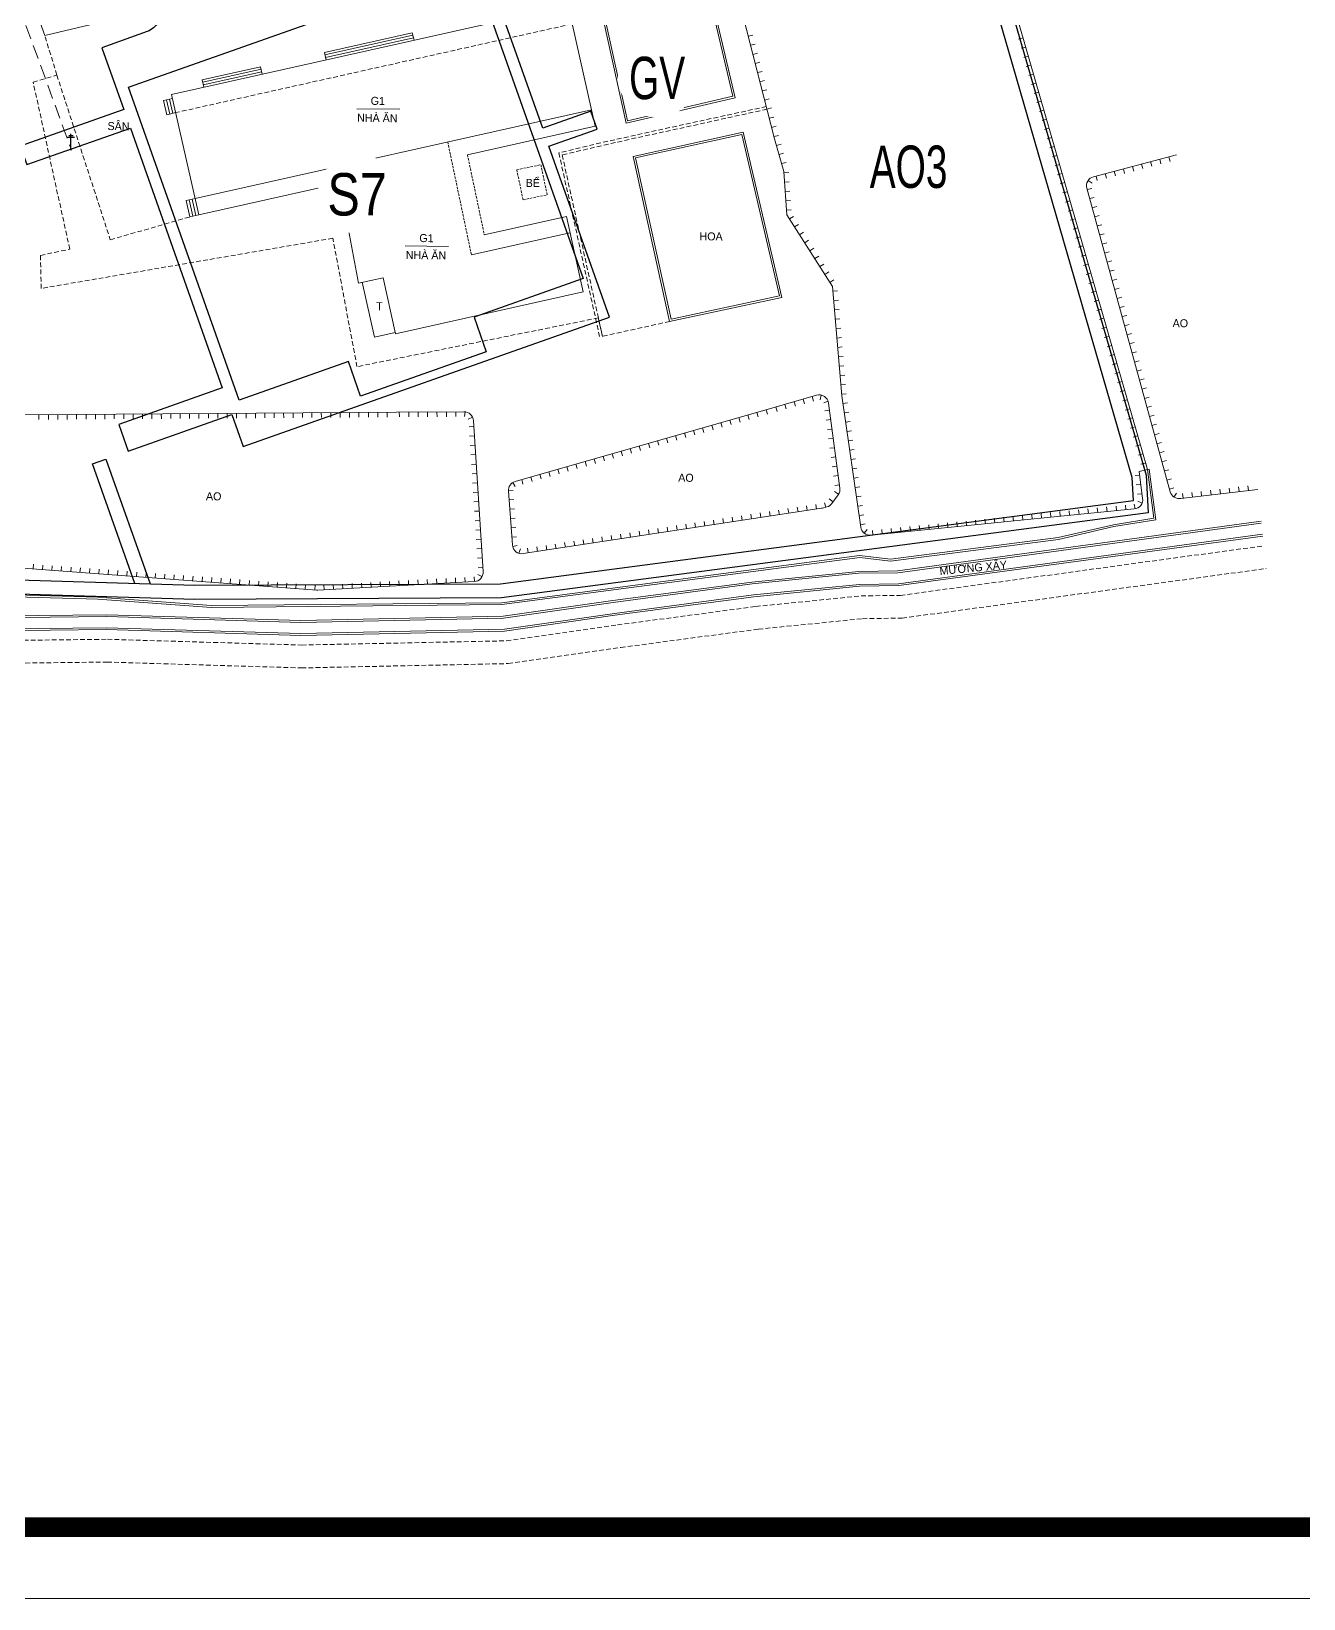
# Model space of a CAD drawing. Header units: inches. Extents: x 496359 to 501064, y 2374078 to 2377203.
# Drawn here: x 500306.5 to 500441.7, y 2376075 to 2376241.5 of the extents above; entities that cross this region are included whole.
import ezdxf
from ezdxf.enums import TextEntityAlignment as Align

# ---------------------------------------------------------------- set-up
doc = ezdxf.new("R2010")
doc.units = ezdxf.units.IN
doc.header["$MEASUREMENT"] = 0
doc.linetypes.add('DASHED', pattern=[0.75, 0.5, -0.25])
for name, color, linetype in [('cd', 7, 'Continuous'), ('chu', 6, 'Continuous'), ('coc', 1, 'Continuous'), ('MANH', 147, 'Continuous'), ('NOI', 2, 'Continuous'), ('tl', 8, 'Continuous')]:
    doc.layers.add(name, color=color, linetype=linetype)
for name, color, linetype, lineweight in [('EG Text2', 7, 'Continuous', 18), ('ISO', 252, 'Continuous', 20), ('khung ten QH', 7, 'Continuous', 20), ('Khungbo', 32, 'Continuous', 25), ('LC Net dam 1', 30, 'Continuous', 30), ('LC Net manh', 239, 'Continuous', 5)]:
    doc.layers.add(name, color=color, linetype=linetype, lineweight=lineweight)
doc.styles.add('EG Hai', font='')
doc.styles.add('style1', font='')
doc.styles.get('EG Hai').set_extended_font_data('.VnArial NarrowH')
doc.styles.get('style1').set_extended_font_data('.VnAvantH')

# ---------------------------------------------------------------- blocks, each defined once
blk = doc.blocks.new('1')
at = {"layer": 'tl', "color": 250, "lineweight": 0}
blk.add_line((0, -0.5), (0, 0), dxfattribs=at)
blk = doc.blocks.new('2')
at = {"layer": 'coc'}
blk.add_blockref('1', (0, 0.5), dxfattribs=at)
blk = doc.blocks.new('cdien')
at = {"layer": 'cd', "extrusion": (-0.000518657, 0.000768986, 1)}
for p, q in [((0, 0), (0, 3.5, 0)), ((-0.8, 2.78, 0), (0.76, 2.78, 0)), ((-0.46, 3.14, 0), (0.49, 3.14, 0))]:
    blk.add_line(p, q, dxfattribs=at)
blk = doc.blocks.new('Nền HT mới')
at = {"layer": 'chu', "color": 6, "lineweight": 0, "elevation": -28.38}
for points in [[(461.87, -47.5), (466.46, -47.55)], [(467.03, -62.07), (471.62, -62.13)]]:
    blk.add_lwpolyline(points, dxfattribs=at)
at = {"layer": 'MANH', "color": 1, "linetype": 'DASHED', "lineweight": 0, "ltscale": 3, "elevation": -28.38}
blk.add_lwpolyline([(393.69, 33.78), (407.18, 6.07), (419.78, -19.62), (431.57, -51.89)], dxfattribs=at)
at = {"layer": 'MANH', "lineweight": 0, "elevation": -28.38}
for points in [[(529.08, -27.47), (545.89, -85.83), (545.02, -86.02), (545.38, -88.89, -0.421472), (544.49, -90.01), (516.52, -92.8, -0.401018), (515.43, -91.95), (513.4, -77.99), (512.43, -66.38), (507.58, -58.75), (507.26, -54.16), (506.27, -50.67), (498.77, -21.32)], [(548.98, -52.39), (540.16, -54.71, 0.417207), (539.45, -55.94), (548.3, -88.18, 0.387298), (549.44, -88.9), (557.61, -87.94)], [(506.33, -79.2), (510.74, -77.93, -0.457697), (512.01, -78.76), (513.21, -87.79, -0.192924), (513.03, -88.51), (512.36, -89.42, -0.168335), (511.83, -89.79), (511.38, -89.92, -0.030738), (511.26, -89.94), (479.57, -94.76, -0.43631), (478.42, -93.84), (477.99, -88.13, -0.356064), (478.71, -87.09), (506.33, -79.2)], [(466.11, -79.74), (473.26, -79.69, -0.39759), (474.27, -80.63), (475.3, -96.66, -0.416994), (474.35, -97.73), (457.75, -98.63, -0.032216), (457.62, -98.63), (423.09, -96.07, -0.418049), (422.17, -94.98), (423.11, -84.19, -0.132738), (423.29, -83.7), (425.59, -80.45, -0.241708), (426.4, -80.02), (466.11, -79.74)]]:
    blk.add_lwpolyline(points, format="xyb", dxfattribs=at)
for points in [[(490.49, -49.03), (485.54, -26.49), (496.82, -23.93), (502.07, -46.32), (490.49, -49.03)], [(484.33, -36.56), (442.2, -45.98)], [(484.33, -36.56), (487.21, -49.35)], [(429.39, -37.62), (428.08, -37.95), (428.73, -39.7)], [(428.73, -39.7), (433.64, -38.53)], [(467.78, -39.42), (458.44, -41.51)], [(467.84, -39.68), (458.5, -41.77)], [(467.9, -39.95), (458.56, -42.04)], [(467.78, -39.42), (467.96, -40.22)], [(458.44, -41.51), (458.62, -42.31)], [(451.66, -43.03), (445.46, -44.41)], [(451.72, -43.29), (445.51, -44.68)], [(451.66, -43.03), (451.84, -43.82)], [(445.46, -44.41), (445.63, -45.21)], [(451.78, -43.55), (445.57, -44.94)], [(441.35, -46.6), (442.29, -46.39)], [(441.69, -48.12), (441.35, -46.6)], [(442.01, -48.05), (441.67, -46.53)], [(442.32, -47.98), (441.98, -46.46)], [(445.09, -58.77), (442.2, -45.98)], [(442.64, -47.9), (441.69, -48.12)], [(486.82, -47.6), (444.69, -57.02)], [(487.21, -49.35), (473.64, -52.38)], [(502.93, -49.99), (491.26, -52.55), (495.12, -70.09), (507.05, -67.53), (502.93, -49.99)], [(464.68, -57.18), (463.69, -52.77)], [(464.08, -54.52), (445.09, -58.77)], [(444.69, -57.02), (443.75, -57.23)], [(444.15, -58.98), (443.75, -57.23)], [(444.46, -58.91), (444.06, -57.16)], [(444.77, -58.84), (444.38, -57.09)], [(464.68, -57.18), (460.58, -58.1)], [(462.07, -66.02), (460.58, -58.1)], [(445.09, -58.77), (444.15, -58.98)], [(484.15, -58.94), (475.43, -60.89)], [(484.15, -58.94), (485.92, -66.94)], [(484.53, -60.67), (474.06, -63.02)], [(462.07, -66.02), (464.67, -65.44)], [(463.75, -71.75), (462.46, -65.93)], [(465.99, -71.41), (464.67, -65.44)], [(485.92, -66.94), (465.99, -71.41)], [(463.75, -71.75), (465.96, -71.26)], [(545.89, -85.83), (546.08, -85.8)]]:
    blk.add_lwpolyline(points, dxfattribs=at)
for points in [[(490.64, -48.79), (485.78, -26.64), (496.67, -24.17), (501.83, -46.17)], [(502.78, -50.23), (491.5, -52.7), (495.27, -69.85), (506.81, -67.38)]]:
    blk.add_lwpolyline(points, close=True, dxfattribs=at)
at = {"layer": 'MANH', "color": 4, "lineweight": 0, "elevation": -28.38}
for points in [[(211.59, -47), (229.86, -39.1), (237.74, -40.53), (248.61, -50.75), (254.12, -58.73), (258.21, -65.26), (271.56, -94.06), (279.5, -111.6), (309.66, -109.08), (421.64, -99.25), (423.02, -99.08), (434.37, -99.4), (446.43, -100.27), (477.29, -99.97), (515.31, -94.96), (518.6, -95.35), (536.39, -93.05), (542.27, -91.69), (546.56, -90.98), (545.89, -85.83)], [(211.77, -47.15), (229.88, -39.31), (237.64, -40.72), (248.45, -50.88), (253.96, -58.84), (258.04, -65.36), (271.38, -94.14), (279.38, -111.81), (309.67, -109.28), (421.66, -99.45), (423.03, -99.28), (434.36, -99.6), (446.43, -100.47), (477.3, -100.17), (515.32, -95.16), (518.6, -95.55), (536.43, -93.25), (542.31, -91.89), (546.78, -91.15), (546.08, -85.8)]]:
    blk.add_lwpolyline(points, dxfattribs=at)
at = {"layer": 'MANH', "color": 2, "linetype": 'DASHED', "lineweight": 0, "elevation": -28.38}
for points in [[(495.12, -70.09), (487.98, -71.67), (487.54, -69.71), (461.9, -74.89), (459.34, -61.25), (428.35, -66.58), (428.27, -63.07), (431.38, -62.41), (427.49, -44.66), (430.01, -43.91), (428.73, -39.7)], [(430.01, -43.91), (435.69, -61.41), (444.15, -58.98)]]:
    blk.add_lwpolyline(points, dxfattribs=at)
at = {"layer": 'MANH', "linetype": 'DASHED', "lineweight": 0, "elevation": -28.38}
blk.add_lwpolyline([(484.76, -38.48), (442.64, -47.9)], dxfattribs=at)
at = {"layer": 'MANH', "color": 5, "linetype": 'DASHED', "lineweight": 0, "elevation": -28.38}
for points in [[(505.4, -47.25), (488.54, -50.94), (483.35, -52.18), (487.69, -71.73)], [(505.47, -47.54), (488.61, -51.24), (483.7, -52.4), (487.98, -71.67)]]:
    blk.add_lwpolyline(points, dxfattribs=at)
at = {"layer": 'MANH', "linetype": 'DASHED', "lineweight": 0, "ltscale": 0.5, "elevation": -28.38}
for points in [[(471.54, -51), (474.06, -63.02)], [(473.64, -52.38), (475.43, -60.89)], [(478.88, -53.97), (481.44, -53.44)], [(478.88, -53.97), (479.55, -57.17)], [(481.44, -53.44), (482.11, -56.63)], [(479.55, -57.17), (482.11, -56.63)]]:
    blk.add_lwpolyline(points, dxfattribs=at)
at = {"layer": 'MANH', "color": 5, "lineweight": 0, "elevation": -28.38}
for points in [[(273.24, -113.16), (319.57, -110.24), (346.57, -108.1), (367.38, -106.32), (402.46, -103.29), (417.2, -101.45), (435.32, -101.25), (455.94, -101.86), (477.45, -101.41), (489.09, -99.74), (503.86, -97.78), (515.22, -96.64), (519.34, -96.58), (557.97, -91.31)], [(273.25, -113.36), (319.59, -110.44), (346.59, -108.3), (367.4, -106.52), (402.48, -103.49), (417.21, -101.65), (435.31, -101.45), (455.94, -102.06), (477.46, -101.61), (489.12, -99.94), (503.89, -97.98), (515.23, -96.84), (519.36, -96.78), (557.99, -91.51)], [(273.46, -114.53), (319.67, -111.61), (346.69, -109.48), (367.5, -107.69), (402.6, -104.67), (417.29, -102.83), (435.3, -102.63), (455.93, -103.24), (477.56, -102.79), (489.28, -101.11), (504.02, -99.15), (515.3, -98.02), (519.44, -97.96), (558.12, -92.69)], [(273.47, -114.73), (319.69, -111.81), (346.7, -109.68), (367.52, -107.89), (402.63, -104.86), (417.31, -103.03), (435.3, -102.83), (455.93, -103.44), (477.58, -102.99), (489.31, -101.31), (504.05, -99.35), (515.31, -98.22), (519.46, -98.16), (558.14, -92.89)]]:
    blk.add_lwpolyline(points, dxfattribs=at)
at = {"layer": 'MANH', "color": 3, "linetype": 'DASHED', "lineweight": 0, "elevation": -28.38}
for points in [[(273.65, -115.76), (319.88, -112.84), (346.91, -110.71), (367.73, -108.92), (402.86, -105.89), (417.49, -104.06), (435.39, -103.86), (456.02, -104.47), (477.78, -104.02), (489.59, -102.33), (504.29, -100.37), (515.48, -99.25), (519.65, -99.19), (558.25, -93.93)], [(273.8, -118.18), (320.05, -115.26), (347.11, -113.12), (367.93, -111.34), (403.11, -108.3), (417.66, -106.48), (435.36, -106.28), (456.01, -106.9), (477.98, -106.44), (489.92, -104.73), (504.57, -102.78), (515.62, -101.67), (519.84, -101.61), (558.51, -96.34)]]:
    blk.add_lwpolyline(points, dxfattribs=at)
at = {"layer": 'cd', "lineweight": 0, "xscale": 0.5, "yscale": 0.5, "zscale": 0.5, "rotation": 0.2672157837457423}
blk.add_blockref('cdien', (431.51, -51.89, -6.08), dxfattribs=at)
at = {"layer": 'NOI', "lineweight": 0}
for name, p, rotation in [('1', (503.49, -39.78, -28.38), 104.327856716763), ('1', (532.67, -39.96, -28.38), 286.070519030948), ('1', (503.73, -40.75, -28.38), 104.327856716763), ('1', (503.98, -41.72, -28.38), 104.327856716763), ('1', (532.95, -40.93, -28.38), 286.070519030948), ('1', (504.23, -42.68, -28.38), 104.327856716763), ('1', (533.23, -41.89, -28.38), 286.070519030948), ('1', (533.5, -42.85, -28.38), 286.070519030948), ('1', (504.48, -43.65, -28.38), 104.327856716763), ('1', (504.72, -44.62, -28.38), 104.327856716763), ('1', (533.78, -43.81, -28.38), 286.070519030948), ('1', (534.06, -44.77, -28.38), 286.070519030948), ('1', (504.97, -45.59, -28.38), 104.327856716763), ('1', (505.22, -46.56, -28.38), 104.327856716763), ('1', (534.33, -45.73, -28.38), 286.070519030948), ('1', (505.47, -47.53, -28.38), 104.327856716763), ('1', (534.61, -46.69, -28.38), 286.070519030948), ('1', (534.89, -47.65, -28.38), 286.070519030948), ('1', (505.71, -48.5, -28.38), 104.327856716763), ('1', (505.96, -49.47, -28.38), 104.327856716763), ('1', (535.17, -48.61, -28.38), 286.070519030948), ('1', (535.44, -49.57, -28.38), 286.070519030948), ('1', (506.21, -50.44, -28.38), 104.327856716763), ('1', (506.48, -51.4, -28.38), 105.8969923165076), ('1', (535.72, -50.53, -28.38), 286.070519030948), ('1', (536, -51.5, -28.38), 286.070519030948), ('1', (506.75, -52.36, -28.38), 105.8969923165076), ('1', (507.02, -53.32, -28.38), 105.8969923165076), ('1', (536.27, -52.46, -28.38), 286.070519030948), ('2', (546.23, -53.11, -28.38), 194.7575758710334), ('2', (547.2, -52.85, -28.38), 194.7575758710334), ('2', (548.16, -52.6, -28.38), 194.7575758710334), ('1', (507.27, -54.29, -28.38), 93.8983124875785), ('1', (536.55, -53.42, -28.38), 286.070519030948), ('1', (536.83, -54.38, -28.38), 286.070519030948), ('2', (540.43, -54.64, -28.38), 194.7575758710334), ('2', (541.4, -54.38, -28.38), 194.7575758710334), ('2', (542.36, -54.13, -28.38), 194.7575758710334), ('2', (543.33, -53.87, -28.38), 194.7575758710334), ('2', (544.3, -53.62, -28.38), 194.7575758710334), ('2', (545.26, -53.36, -28.38), 194.7575758710334), ('1', (507.34, -55.29, -28.38), 93.8983124875785), ('1', (507.41, -56.28, -28.38), 93.8983124875785), ('1', (537.1, -55.34, -28.38), 286.070519030948), ('1', (537.38, -56.3, -28.38), 286.070519030948), ('2', (539.49, -56.08, -28.38), 285.3426286022283), ('2', (539.59, -55.12, -28.38), 236.3351853295679), ('1', (507.48, -57.28, -28.38), 93.8983124875785), ('1', (507.55, -58.28, -28.38), 93.8983124875785), ('1', (537.66, -57.26, -28.38), 286.070519030948), ('1', (537.93, -58.22, -28.38), 286.070519030948), ('2', (539.76, -57.04, -28.38), 285.3426286022283), ('2', (540.02, -58.01, -28.38), 285.3426286022283), ('1', (507.86, -59.2, -28.38), 122.4579710019441), ('1', (508.4, -60.04, -28.38), 122.4579710019441), ('1', (538.21, -59.18, -28.38), 286.070519030948), ('2', (540.29, -58.97, -28.38), 285.3426286022283), ('2', (540.55, -59.94, -28.38), 285.3426286022283), ('1', (508.93, -60.88, -28.38), 122.4579710019441), ('1', (509.47, -61.73, -28.38), 122.4579710019441), ('1', (538.49, -60.14, -28.38), 286.070519030948), ('1', (538.76, -61.1, -28.38), 286.070519030948), ('2', (540.82, -60.9, -28.38), 285.3426286022283), ('1', (510.01, -62.57, -28.38), 122.4579710019441), ('1', (510.54, -63.41, -28.38), 122.4579710019441), ('1', (539.04, -62.07, -28.38), 286.070519030948), ('1', (539.32, -63.03, -28.38), 286.070519030948), ('2', (541.08, -61.86, -28.38), 285.3426286022283), ('2', (541.34, -62.83, -28.38), 285.3426286022283), ('1', (511.08, -64.26, -28.38), 122.4579710019441), ('1', (511.62, -65.1, -28.38), 122.4579710019441), ('1', (539.59, -63.99, -28.38), 286.070519030948), ('2', (541.61, -63.79, -28.38), 285.3426286022283), ('2', (541.87, -64.76, -28.38), 285.3426286022283), ('1', (512.15, -65.95, -28.38), 122.4579710019441), ('1', (539.87, -64.95, -28.38), 286.070519030948), ('1', (540.15, -65.91, -28.38), 286.070519030948), ('2', (542.14, -65.72, -28.38), 285.3426286022283), ('2', (542.4, -66.69, -28.38), 285.3426286022283), ('1', (512.47, -66.86, -28.38), 94.7762896682117), ('1', (512.55, -67.86, -28.38), 94.7762896682117), ('1', (540.43, -66.87, -28.38), 286.070519030948), ('1', (540.7, -67.83, -28.38), 286.070519030948), ('2', (542.67, -67.65, -28.38), 285.3426286022283), ('1', (512.64, -68.86, -28.38), 94.7762896682117), ('1', (512.72, -69.85, -28.38), 94.7762896682117), ('1', (540.98, -68.79, -28.38), 286.070519030948), ('1', (541.26, -69.75, -28.38), 286.070519030948), ('2', (542.93, -68.62, -28.38), 285.3426286022283), ('2', (543.2, -69.58, -28.38), 285.3426286022283), ('1', (512.8, -70.85, -28.38), 94.7762896682117), ('1', (541.53, -70.71, -28.38), 286.070519030948), ('2', (543.46, -70.54, -28.38), 285.3426286022283), ('2', (543.73, -71.51, -28.38), 285.3426286022283), ('1', (512.89, -71.85, -28.38), 94.7762896682117), ('1', (512.97, -72.84, -28.38), 94.7762896682117), ('1', (541.81, -71.67, -28.38), 286.070519030948), ('1', (542.09, -72.64, -28.38), 286.070519030948), ('2', (543.99, -72.47, -28.38), 285.3426286022283), ('1', (513.05, -73.84, -28.38), 94.7762896682117), ('1', (513.13, -74.84, -28.38), 94.7762896682117), ('1', (542.36, -73.6, -28.38), 286.070519030948), ('1', (542.64, -74.56, -28.38), 286.070519030948), ('2', (544.25, -73.44, -28.38), 285.3426286022283), ('2', (544.52, -74.4, -28.38), 285.3426286022283), ('1', (513.22, -75.83, -28.38), 94.7762896682117), ('1', (542.92, -75.52, -28.38), 286.070519030948), ('1', (543.19, -76.48, -28.38), 286.070519030948), ('2', (544.78, -75.37, -28.38), 285.3426286022283), ('2', (545.05, -76.33, -28.38), 285.3426286022283), ('1', (510.26, -78.07, -28.38), 15.94873356600135), ('1', (511.23, -77.92, -28.38), 347.6503349509497), ('1', (513.3, -76.83, -28.38), 94.7762896682117), ('1', (513.38, -77.83, -28.38), 94.7762896682117), ('1', (543.47, -77.44, -28.38), 286.070519030948), ('2', (545.31, -77.29, -28.38), 285.3426286022283), ('2', (545.58, -78.26, -28.38), 285.3426286022283), ('1', (440.11, -79.93, -28.38), 0.4008392647780132), ('1', (441.11, -79.92, -28.38), 0.4008392647780132), ('1', (442.11, -79.91, -28.38), 0.4008392647780132), ('1', (443.11, -79.91, -28.38), 0.4008392647780132), ('1', (444.11, -79.9, -28.38), 0.4008392647780132), ('1', (445.11, -79.89, -28.38), 0.4008392647780132), ('1', (446.11, -79.88, -28.38), 0.4008392647780132), ('1', (447.11, -79.88, -28.38), 0.4008392647780132), ('1', (448.11, -79.87, -28.38), 0.4008392647780132), ('1', (449.11, -79.86, -28.38), 0.4008392647780132), ('1', (450.11, -79.86, -28.38), 0.4008392647780132), ('1', (451.11, -79.85, -28.38), 0.4008392647780132), ('1', (452.11, -79.84, -28.38), 0.4008392647780132), ('1', (453.11, -79.84, -28.38), 0.4008392647780132), ('1', (454.11, -79.83, -28.38), 0.4008392647780132), ('1', (455.11, -79.82, -28.38), 0.4008392647780132), ('1', (456.11, -79.81, -28.38), 0.4008392647780132), ('1', (457.11, -79.81, -28.38), 0.4008392647780132), ('1', (458.11, -79.8, -28.38), 0.4008392647780132), ('1', (459.11, -79.79, -28.38), 0.4008392647780132), ('1', (460.11, -79.79, -28.38), 0.4008392647780132), ('1', (461.11, -79.78, -28.38), 0.4008392647780132), ('1', (462.11, -79.77, -28.38), 0.4008392647780132), ('1', (463.11, -79.77, -28.38), 0.4008392647780132), ('1', (464.11, -79.76, -28.38), 0.4008392647780132), ('1', (465.11, -79.75, -28.38), 0.4008392647780132), ('1', (466.4, -79.74, -28.38), 0.4008392532087537), ('1', (467.4, -79.74, -28.38), 0.4008392532087537), ('1', (468.4, -79.73, -28.38), 0.4008392532087537), ('1', (469.4, -79.72, -28.38), 0.4008392532087537), ('1', (470.4, -79.71, -28.38), 0.4008392532087537), ('1', (471.4, -79.71, -28.38), 0.4008392532087537), ('1', (472.4, -79.7, -28.38), 0.4008392532087537), ('1', (473.4, -79.7, -28.38), 352.7157233597736), ('1', (504.4, -79.75, -28.38), 15.94873356840253), ('1', (505.37, -79.47, -28.38), 15.94873356840253), ('1', (506.41, -79.17, -28.38), 15.94873356600135), ('1', (507.37, -78.9, -28.38), 15.94873356600135), ('1', (508.34, -78.62, -28.38), 15.94873356600135), ('1', (509.3, -78.35, -28.38), 15.94873356600135), ('1', (511.96, -78.55, -28.38), 290.3545554506638), ('1', (512.11, -79.53, -28.38), 277.5751037605245), ('1', (513.52, -78.82, -28.38), 98.29363492364872), ('1', (513.66, -79.81, -28.38), 98.29363492364872), ('1', (543.75, -78.4, -28.38), 286.070519030948), ('1', (544.02, -79.36, -28.38), 286.070519030948), ('2', (545.84, -79.22, -28.38), 285.3426286022283), ('1', (428.11, -80.01, -28.38), 0.4008392647780132), ('1', (429.11, -80, -28.38), 0.4008392647780132), ('1', (430.11, -80, -28.38), 0.4008392647780132), ('1', (431.11, -79.99, -28.38), 0.4008392647780132), ('1', (432.11, -79.98, -28.38), 0.4008392647780132), ('1', (433.11, -79.98, -28.38), 0.4008392647780132), ('1', (434.11, -79.97, -28.38), 0.4008392647780132), ('1', (435.11, -79.96, -28.38), 0.4008392647780132), ('1', (436.11, -79.95, -28.38), 0.4008392647780132), ('1', (437.11, -79.95, -28.38), 0.4008392647780132), ('1', (438.11, -79.94, -28.38), 0.4008392647780132), ('1', (439.11, -79.93, -28.38), 0.4008392647780132), ('1', (474.17, -80.27, -28.38), 295.4199438500837), ('1', (474.31, -81.25, -28.38), 273.6717734195749), ('1', (498.63, -81.39, -28.38), 15.94873356840253), ('1', (499.6, -81.12, -28.38), 15.94873356840253), ('1', (500.56, -80.84, -28.38), 15.94873356840253), ('1', (501.52, -80.57, -28.38), 15.94873356840253), ('1', (502.48, -80.3, -28.38), 15.94873356840253), ('1', (503.44, -80.02, -28.38), 15.94873356840253), ('1', (512.24, -80.52, -28.38), 277.5751037605245), ('1', (512.38, -81.52, -28.38), 277.5751037605245), ('1', (513.81, -80.8, -28.38), 98.29363492364872), ('1', (544.3, -80.32, -28.38), 286.070519030948), ('1', (544.58, -81.28, -28.38), 286.070519030948), ('2', (546.11, -80.19, -28.38), 285.3426286022283), ('2', (546.37, -81.15, -28.38), 285.3426286022283), ('1', (474.37, -82.25, -28.38), 273.6717734195749), ('1', (474.44, -83.25, -28.38), 273.6717734195749), ('1', (492.87, -83.04, -28.38), 15.94873356840253), ('1', (493.83, -82.77, -28.38), 15.94873356840253), ('1', (494.79, -82.49, -28.38), 15.94873356840253), ('1', (495.75, -82.22, -28.38), 15.94873356840253), ('1', (496.71, -81.94, -28.38), 15.94873356840253), ('1', (497.67, -81.67, -28.38), 15.94873356840253), ('1', (512.51, -82.51, -28.38), 277.5751037605245), ('1', (513.95, -81.79, -28.38), 98.29363492364872), ('1', (514.1, -82.78, -28.38), 98.29363492364872), ('1', (544.85, -82.24, -28.38), 286.070519030948), ('1', (545.13, -83.21, -28.38), 286.070519030948), ('2', (546.64, -82.12, -28.38), 285.3426286022283), ('2', (546.9, -83.08, -28.38), 285.3426286022283), ('1', (474.5, -84.24, -28.38), 273.6717734195749), ('1', (487.1, -84.69, -28.38), 15.94873356840253), ('1', (488.06, -84.42, -28.38), 15.94873356840253), ('1', (489.02, -84.14, -28.38), 15.94873356840253), ('1', (489.98, -83.87, -28.38), 15.94873356840253), ('1', (490.94, -83.59, -28.38), 15.94873356840253), ('1', (491.9, -83.32, -28.38), 15.94873356840253), ('1', (512.64, -83.5, -28.38), 277.5751037605245), ('1', (512.77, -84.49, -28.38), 277.5751037605245), ('1', (514.24, -83.77, -28.38), 98.29363492364872), ('1', (514.38, -84.75, -28.38), 98.29363492364872), ('1', (545.41, -84.17, -28.38), 286.070519030948), ('2', (547.17, -84.05, -28.38), 285.3426286022283), ('2', (547.43, -85.01, -28.38), 285.3426286022283), ('1', (474.56, -85.24, -28.38), 273.6717734195749), ('1', (474.63, -86.24, -28.38), 273.6717734195749), ('1', (481.33, -86.34, -28.38), 15.94873356840253), ('1', (482.29, -86.07, -28.38), 15.94873356840253), ('1', (483.25, -85.79, -28.38), 15.94873356840253), ('1', (484.21, -85.52, -28.38), 15.94873356840253), ('1', (485.17, -85.24, -28.38), 15.94873356840253), ('1', (486.14, -84.97, -28.38), 15.94873356840253), ('1', (512.9, -85.48, -28.38), 277.5751037605245), ('1', (513.04, -86.47, -28.38), 277.5751037605245), ('1', (514.53, -85.74, -28.38), 98.29363492364872), ('1', (545.07, -86.41, -28.38), 277.116594133286), ('1', (545.68, -85.13, -28.38), 286.070519030948), ('1', (545.62, -85.89, -28.38), 192.6836829759845), ('2', (547.69, -85.97, -28.38), 285.3426286022283), ('1', (474.69, -87.24, -28.38), 273.6717734195749), ('1', (474.76, -88.24, -28.38), 273.6717734195749), ('1', (477.98, -88.03, -28.38), 89.00226437343578), ('1', (478.46, -87.2, -28.38), 31.70648485159725), ('1', (479.4, -86.89, -28.38), 15.94873356840253), ('1', (480.37, -86.62, -28.38), 15.94873356840253), ('1', (513.08, -88.43, -28.38), 239.1425024381958), ('1', (513.17, -87.46, -28.38), 277.5751037605245), ('1', (514.67, -86.73, -28.38), 98.29363492364872), ('1', (514.82, -87.72, -28.38), 98.29363492364872), ('1', (545.2, -87.4, -28.38), 277.116594133286), ('2', (547.96, -86.94, -28.38), 285.3426286022283), ('2', (548.22, -87.9, -28.38), 285.3426286022283), ('2', (551.65, -88.64, -28.38), 6.76206788960933), ('2', (552.65, -88.52, -28.38), 6.76206788960933), ('2', (553.64, -88.41, -28.38), 6.76206788960933), ('2', (554.63, -88.29, -28.38), 6.76206788960933), ('2', (555.63, -88.17, -28.38), 6.76206788960933), ('2', (556.62, -88.05, -28.38), 6.76206788960933), ('1', (474.82, -89.23, -28.38), 273.6717734195749), ('1', (478.05, -89.03, -28.38), 94.34466194218626), ('1', (508.76, -90.32, -28.38), 188.6330762423967), ('1', (509.75, -90.17, -28.38), 188.6330762423967), ('1', (510.74, -90.02, -28.38), 188.6330762423967), ('1', (511.72, -89.83, -28.38), 195.6753961282936), ('1', (512.49, -89.24, -28.38), 233.8967050574737), ('1', (514.96, -88.71, -28.38), 98.29363492364872), ('1', (515.11, -89.7, -28.38), 98.29363492364872), ('1', (540.61, -90.4, -28.38), 185.7003613570645), ('1', (541.6, -90.3, -28.38), 185.7003613570645), ('1', (542.6, -90.2, -28.38), 185.7003613570645), ('1', (543.59, -90.1, -28.38), 185.7003613570645), ('1', (544.59, -89.99, -28.38), 191.3186367534394), ('1', (545.32, -88.39, -28.38), 277.116594133286), ('1', (545.32, -89.38, -28.38), 248.6144162765209), ('2', (548.7, -88.75, -28.38), 325.8853989760252), ('2', (549.67, -88.88, -28.38), 6.76206788960933), ('2', (550.66, -88.76, -28.38), 6.76206788960933), ('1', (474.88, -90.23, -28.38), 273.6717734195749), ('1', (474.95, -91.23, -28.38), 273.6717734195749), ('1', (478.13, -90.03, -28.38), 94.34466194218626), ('1', (478.21, -91.02, -28.38), 94.34466194218626), ('1', (497.88, -91.98, -28.38), 188.6330762423967), ('1', (498.87, -91.83, -28.38), 188.6330762423967), ('1', (499.86, -91.68, -28.38), 188.6330762423967), ('1', (500.85, -91.52, -28.38), 188.6330762423967), ('1', (501.84, -91.37, -28.38), 188.6330762423967), ('1', (502.83, -91.22, -28.38), 188.6330762423967), ('1', (503.82, -91.07, -28.38), 188.6330762423967), ('1', (504.8, -90.92, -28.38), 188.6330762423967), ('1', (505.79, -90.77, -28.38), 188.6330762423967), ('1', (506.78, -90.62, -28.38), 188.6330762423967), ('1', (507.77, -90.47, -28.38), 188.6330762423967), ('1', (515.25, -90.69, -28.38), 98.29363492364872), ('1', (523.69, -92.08, -28.38), 185.7003613570645), ('1', (524.69, -91.99, -28.38), 185.7003613570645), ('1', (525.68, -91.89, -28.38), 185.7003613570645), ('1', (526.68, -91.79, -28.38), 185.7003613570645), ('1', (527.67, -91.69, -28.38), 185.7003613570645), ('1', (528.67, -91.59, -28.38), 185.7003613570645), ('1', (529.66, -91.49, -28.38), 185.7003613570645), ('1', (530.66, -91.39, -28.38), 185.7003613570645), ('1', (531.65, -91.29, -28.38), 185.7003613570645), ('1', (532.65, -91.19, -28.38), 185.7003613570645), ('1', (533.64, -91.09, -28.38), 185.7003613570645), ('1', (534.64, -90.99, -28.38), 185.7003613570645), ('1', (535.63, -90.89, -28.38), 185.7003613570645), ('1', (536.63, -90.79, -28.38), 185.7003613570645), ('1', (537.62, -90.69, -28.38), 185.7003613570645), ('1', (538.62, -90.59, -28.38), 185.7003613570645), ('1', (539.61, -90.5, -28.38), 185.7003613570645), ('1', (475.01, -92.23, -28.38), 273.6717734195749), ('1', (475.08, -93.23, -28.38), 273.6717734195749), ('1', (478.28, -92.02, -28.38), 94.34466194218626), ('1', (478.36, -93.02, -28.38), 94.34466194218626), ('1', (487.01, -93.63, -28.38), 188.6330762423967), ('1', (488, -93.48, -28.38), 188.6330762423967), ('1', (488.99, -93.33, -28.38), 188.6330762423967), ('1', (489.97, -93.18, -28.38), 188.6330762423967), ('1', (490.96, -93.03, -28.38), 188.6330762423967), ('1', (491.95, -92.88, -28.38), 188.6330762423967), ('1', (492.94, -92.73, -28.38), 188.6330762423967), ('1', (493.93, -92.58, -28.38), 188.6330762423967), ('1', (494.92, -92.43, -28.38), 188.6330762423967), ('1', (495.91, -92.28, -28.38), 188.6330762423967), ('1', (496.9, -92.13, -28.38), 188.6330762423967), ('1', (515.39, -91.68, -28.38), 98.29363492364872), ('1', (515.78, -92.57, -28.38), 140.0781439928961), ('1', (516.72, -92.78, -28.38), 185.7003613570645), ('1', (517.72, -92.68, -28.38), 185.7003613570645), ('1', (518.71, -92.58, -28.38), 185.7003613570645), ('1', (519.71, -92.48, -28.38), 185.7003613570645), ('1', (520.7, -92.38, -28.38), 185.7003613570645), ('1', (521.7, -92.28, -28.38), 185.7003613570645), ('1', (522.7, -92.18, -28.38), 185.7003613570645), ('1', (475.14, -94.22, -28.38), 273.6717734195749), ('1', (478.45, -94.01, -28.38), 104.2651343524285), ('1', (479.1, -94.72, -28.38), 161.5609138646322), ('1', (480.09, -94.68, -28.38), 188.6330762423967), ('1', (481.08, -94.53, -28.38), 188.6330762423967), ('1', (482.07, -94.38, -28.38), 188.6330762423967), ('1', (483.05, -94.23, -28.38), 188.6330762423967), ('1', (484.04, -94.08, -28.38), 188.6330762423967), ('1', (485.03, -93.93, -28.38), 188.6330762423967), ('1', (486.02, -93.78, -28.38), 188.6330762423967), ('1', (427.49, -96.39, -28.38), 175.7475365448779), ('1', (428.49, -96.47, -28.38), 175.7475365448779), ('1', (429.48, -96.54, -28.38), 175.7475365448779), ('1', (430.48, -96.62, -28.38), 175.7475365448779), ('1', (431.48, -96.69, -28.38), 175.7475365448779), ('1', (432.47, -96.76, -28.38), 175.7475365448779), ('1', (433.47, -96.84, -28.38), 175.7475365448779), ('1', (434.47, -96.91, -28.38), 175.7475365448779), ('1', (435.47, -96.99, -28.38), 175.7475365448779), ('1', (436.46, -97.06, -28.38), 175.7475365448779), ('1', (475.2, -95.22, -28.38), 273.6717734195749), ('1', (475.27, -96.22, -28.38), 273.6717734195749), ('1', (437.46, -97.13, -28.38), 175.7475365448779), ('1', (438.46, -97.21, -28.38), 175.7475365448779), ('1', (439.46, -97.28, -28.38), 175.7475365448779), ('1', (440.45, -97.36, -28.38), 175.7475365448779), ('1', (441.45, -97.43, -28.38), 175.7475365448779), ('1', (442.45, -97.51, -28.38), 175.7475365448779), ('1', (443.44, -97.58, -28.38), 175.7475365448779), ('1', (444.44, -97.65, -28.38), 175.7475365448779), ('1', (445.44, -97.73, -28.38), 175.7475365448779), ('1', (446.44, -97.8, -28.38), 175.7475365448779), ('1', (447.43, -97.88, -28.38), 175.7475365448779), ('1', (448.43, -97.95, -28.38), 175.7475365448779), ('1', (449.43, -98.02, -28.38), 175.7475365448779), ('1', (450.43, -98.1, -28.38), 175.7475365448779), ('1', (451.42, -98.17, -28.38), 175.7475365448779), ('1', (452.42, -98.25, -28.38), 175.7475365448779), ('1', (453.42, -98.32, -28.38), 175.7475365448779), ('1', (454.41, -98.39, -28.38), 175.7475365448779), ('1', (455.41, -98.47, -28.38), 175.7475365448779), ('1', (456.41, -98.54, -28.38), 175.7475365448779), ('1', (457.41, -98.62, -28.38), 175.7475365448779), ('1', (458.4, -98.6, -28.38), 183.1284437318249), ('1', (459.4, -98.54, -28.38), 183.1284437318249), ('1', (460.4, -98.49, -28.38), 183.1284437318249), ('1', (461.4, -98.44, -28.38), 183.1284437318249), ('1', (462.4, -98.38, -28.38), 183.1284437318249), ('1', (463.4, -98.33, -28.38), 183.1284437318249), ('1', (464.4, -98.27, -28.38), 183.1284437318249), ('1', (465.39, -98.22, -28.38), 183.1284437318249), ('1', (466.39, -98.16, -28.38), 183.1284437318249), ('1', (467.39, -98.11, -28.38), 183.1284437318249), ('1', (468.39, -98.05, -28.38), 183.1284437318249), ('1', (469.39, -98, -28.38), 183.1284437318249), ('1', (470.39, -97.94, -28.38), 183.1284437318249), ('1', (471.39, -97.89, -28.38), 183.1284437318249), ('1', (472.38, -97.83, -28.38), 183.1284437318249), ('1', (473.38, -97.78, -28.38), 183.1284437318249), ('1', (474.38, -97.73, -28.38), 184.6794521424418), ('1', (475.18, -97.2, -28.38), 241.9752316519369)]:
    blk.add_blockref(name, p, dxfattribs=dict(at, rotation=rotation))
at = {"layer": 'chu', "color": 6, "lineweight": 0, "style": 'style1'}
for s, rotation, p in [('G1', 359.2672, (463.35, -47.07, -28.38)), ('NHµ ¡N', 359.2672, (461.91, -48.87, -28.38)), ('S¢N', 359.2672, (435.39, -49.75, -28.38)), ('AO', 359.2672, (519.84, -51.3, -28.38)), ('BÓ', 359.2672, (479.82, -55.79, -5.02)), ('G1', 359.2672, (468.52, -61.65, -28.38)), ('HOA', 359.2672, (498.29, -61.46, -28.38)), ('NHµ ¡N', 359.2672, (467.08, -63.45, -28.38)), ('T', 359.2672, (463.93, -68.89, -28.38)), ('AO', 359.2672, (548.56, -70.69, -28.38)), ('AO', 359.2672, (496.03, -87.11, -28.38)), ('AO', 359.2672, (445.85, -89.08, -28.38)), ('M¦¥NG X¢Y', 5.4422, (523.84, -97.03, -28.38))]:
    blk.add_text(s, height=0.85, rotation=rotation, dxfattribs=at).set_placement(p)

msp = doc.modelspace()

# ---------------------------------------------------------------- linework, layer by layer
at = {"layer": 'khung ten QH'}
msp.add_lwpolyline([(499511.02, 2377095.58), (499511.02, 2376074.98), (500953.93, 2376074.98), (500953.93, 2377095.58)], close=True, dxfattribs=at)
at = {"layer": 'Khungbo', "color": 0, "lineweight": 50, "const_width": 2.07}
msp.add_lwpolyline([(499518.6, 2377088), (499518.6, 2376082.57), (500946.35, 2376082.57), (500946.35, 2377088)], close=True, dxfattribs=at)
at = {"layer": 'LC Net dam 1'}
msp.add_lwpolyline([(500317.51, 2376182.85), (500313.01, 2376195.56), (500314.42, 2376196.06), (500319.12, 2376182.8)], dxfattribs=at)

# ---------------------------------------------------------------- block references
at = {"layer": 'LC Net manh'}
msp.add_blockref('Nền HT mới', (499879.2, 2376280.77, 2.92), dxfattribs=at)

# ---------------------------------------------------------------- next in the draw order: wipeouts: each hides what was drawn before it
at = {"ltscale": 500}
for points in [[(500370.08, 2376233.61), (500369.61, 2376234.16), (500369.36, 2376234.56), (500369.13, 2376235.06), (500368.96, 2376235.58), (500368.86, 2376236.08), (500368.83, 2376236.52), (500368.85, 2376237.04), (500368.91, 2376237.45), (500369.07, 2376238.02), (500369.19, 2376238.34), (500369.42, 2376238.77), (500369.68, 2376239.17), (500370.06, 2376239.6), (500370.47, 2376239.96), (500370.94, 2376240.28), (500371.39, 2376240.51), (500371.83, 2376240.67), (500372.22, 2376240.77), (500372.73, 2376240.84), (500373.16, 2376240.85), (500373.58, 2376240.82), (500374.12, 2376240.72), (500374.53, 2376240.59), (500374.91, 2376240.43), (500375.5, 2376240.09), (500375.76, 2376239.89), (500376.06, 2376239.62), (500376.31, 2376239.34), (500376.57, 2376238.99), (500376.82, 2376238.58), (500376.98, 2376238.24), (500377.11, 2376237.89), (500377.22, 2376237.44), (500377.28, 2376237.04), (500377.3, 2376236.46), (500377.24, 2376235.9), (500377.15, 2376235.47), (500377.03, 2376235.12), (500376.83, 2376234.67), (500376.61, 2376234.3), (500376.41, 2376234.01), (500376.07, 2376233.62), (500375.81, 2376233.38), (500375.4, 2376233.08), (500375.12, 2376232.91), (500374.87, 2376232.78), (500374.57, 2376232.65), (500374.22, 2376232.54), (500373.88, 2376232.46), (500373.54, 2376232.4), (500373.19, 2376232.38), (500372.9, 2376232.38), (500372.46, 2376232.42), (500372.1, 2376232.49), (500371.69, 2376232.6), (500371.3, 2376232.76), (500370.82, 2376233.02), (500370.6, 2376233.17), (500370.3, 2376233.41)], [(500396.8, 2376224.18), (500396.33, 2376224.73), (500396.08, 2376225.13), (500395.85, 2376225.63), (500395.68, 2376226.16), (500395.59, 2376226.65), (500395.55, 2376227.09), (500395.57, 2376227.62), (500395.63, 2376228.02), (500395.79, 2376228.59), (500395.92, 2376228.91), (500396.14, 2376229.34), (500396.41, 2376229.74), (500396.79, 2376230.18), (500397.19, 2376230.54), (500397.66, 2376230.85), (500398.12, 2376231.08), (500398.55, 2376231.24), (500398.95, 2376231.34), (500399.45, 2376231.41), (500399.89, 2376231.42), (500400.3, 2376231.39), (500400.84, 2376231.29), (500401.25, 2376231.17), (500401.63, 2376231), (500402.22, 2376230.66), (500402.48, 2376230.46), (500402.78, 2376230.19), (500403.03, 2376229.91), (500403.3, 2376229.56), (500403.54, 2376229.15), (500403.7, 2376228.81), (500403.83, 2376228.46), (500403.95, 2376228.01), (500404.01, 2376227.61), (500404.02, 2376227.03), (500403.97, 2376226.48), (500403.87, 2376226.04), (500403.75, 2376225.69), (500403.56, 2376225.25), (500403.34, 2376224.87), (500403.13, 2376224.58), (500402.79, 2376224.2), (500402.53, 2376223.95), (500402.12, 2376223.65), (500401.84, 2376223.48), (500401.59, 2376223.35), (500401.29, 2376223.22), (500400.94, 2376223.11), (500400.61, 2376223.03), (500400.26, 2376222.97), (500399.91, 2376222.95), (500399.62, 2376222.95), (500399.19, 2376222.99), (500398.82, 2376223.06), (500398.42, 2376223.18), (500398.02, 2376223.33), (500397.55, 2376223.59), (500397.33, 2376223.74), (500397.02, 2376223.98)], [(500338.2, 2376221.25), (500337.73, 2376221.8), (500337.48, 2376222.2), (500337.25, 2376222.69), (500337.08, 2376223.22), (500336.98, 2376223.71), (500336.95, 2376224.16), (500336.97, 2376224.68), (500337.03, 2376225.09), (500337.19, 2376225.66), (500337.32, 2376225.98), (500337.54, 2376226.41), (500337.8, 2376226.81), (500338.18, 2376227.24), (500338.59, 2376227.6), (500339.06, 2376227.92), (500339.52, 2376228.15), (500339.95, 2376228.31), (500340.35, 2376228.41), (500340.85, 2376228.48), (500341.29, 2376228.49), (500341.7, 2376228.46), (500342.24, 2376228.36), (500342.65, 2376228.23), (500343.03, 2376228.07), (500343.62, 2376227.72), (500343.88, 2376227.53), (500344.18, 2376227.26), (500344.43, 2376226.98), (500344.7, 2376226.63), (500344.94, 2376226.22), (500345.1, 2376225.88), (500345.23, 2376225.53), (500345.35, 2376225.08), (500345.41, 2376224.67), (500345.42, 2376224.09), (500345.37, 2376223.54), (500345.27, 2376223.11), (500345.15, 2376222.76), (500344.96, 2376222.31), (500344.74, 2376221.93), (500344.53, 2376221.65), (500344.19, 2376221.26), (500343.93, 2376221.02), (500343.52, 2376220.71), (500343.24, 2376220.55), (500342.99, 2376220.42), (500342.69, 2376220.29), (500342.34, 2376220.17), (500342.01, 2376220.09), (500341.66, 2376220.04), (500341.31, 2376220.02), (500341.02, 2376220.02), (500340.59, 2376220.06), (500340.22, 2376220.13), (500339.82, 2376220.24), (500339.42, 2376220.4), (500338.95, 2376220.66), (500338.73, 2376220.8), (500338.42, 2376221.04)]]:
    msp.add_wipeout(points, dxfattribs=at).translate(0, 0, -292.38).dxf.layer = 'ISO'

# ---------------------------------------------------------------- next in the draw order: linework, layer by layer
at = {"layer": 'LC Net dam 1'}
msp.add_lwpolyline([(500160.93, 2376172.68), (500226.18, 2376178.41), (500231.43, 2376177.32), (500300.34, 2376183.37), (500323.88, 2376182.65), (500356.36, 2376182.81), (500423.6, 2376191.66), (500423.45, 2376194.09), (500405.44, 2376256.41), (500417.13, 2376261.34), (500417.35, 2376260.7), (500415.22, 2376258.6), (500412.61, 2376253.91), (500407.71, 2376253.96), (500424.94, 2376194.35), (500425.18, 2376190.36), (500356.47, 2376181.31), (500323.86, 2376181.15), (500300.38, 2376181.86), (500229, 2376175.6), (500226.95, 2376176.02), (500226.87, 2376176.96), (500160.01, 2376171.09)], dxfattribs=at)
msp.add_lwpolyline([(500328.99, 2376197.39), (500367.92, 2376211.15), (500361.5, 2376229.31), (500366.62, 2376231.12), (500365.95, 2376233.01), (500360.83, 2376231.2), (500352.93, 2376253.54), (500348.12, 2376251.84, -0.414214), (500345.56, 2376253.06), (500343.85, 2376257.91), (500318.32, 2376248.88), (500320.03, 2376244.03, -0.414214), (500318.82, 2376241.48), (500314, 2376239.77), (500316.32, 2376233.21), (500305.31, 2376229.32), (500306.01, 2376227.34), (500317.02, 2376231.23), (500326.79, 2376203.62), (500315.78, 2376199.72), (500316.78, 2376196.9), (500327.79, 2376200.79)], format="xyb", close=True, dxfattribs=at)
at = {"layer": 'LC Net dam 1', "elevation": -268.38}
msp.add_lwpolyline([(500353.54, 2376211.14), (500354.84, 2376207.46), (500341.49, 2376202.74), (500340.19, 2376206.42), (500328.59, 2376202.32), (500316.83, 2376235.59), (500353.37, 2376248.51), (500365.13, 2376215.24)], close=True, dxfattribs=at)

# ---------------------------------------------------------------- next in the draw order: texts
at = {"layer": 'EG Text2', "style": 'EG Hai', "width": 0.8}
for s, p in [('gv', (500372.99, 2376236.55, -292.38)), ('ao3', (500399.71, 2376227.12, -292.38))]:
    msp.add_text(s, height=4.5, rotation=0, dxfattribs=at).set_placement(p, align=Align.MIDDLE_CENTER)
at = {"layer": 'EG Text2', "style": 'EG Hai'}
msp.add_text('s7', height=4.5, rotation=0, dxfattribs=at).set_placement((500341.11, 2376224.19, -292.38), align=Align.MIDDLE_CENTER)

doc.saveas('drawing.dxf')
